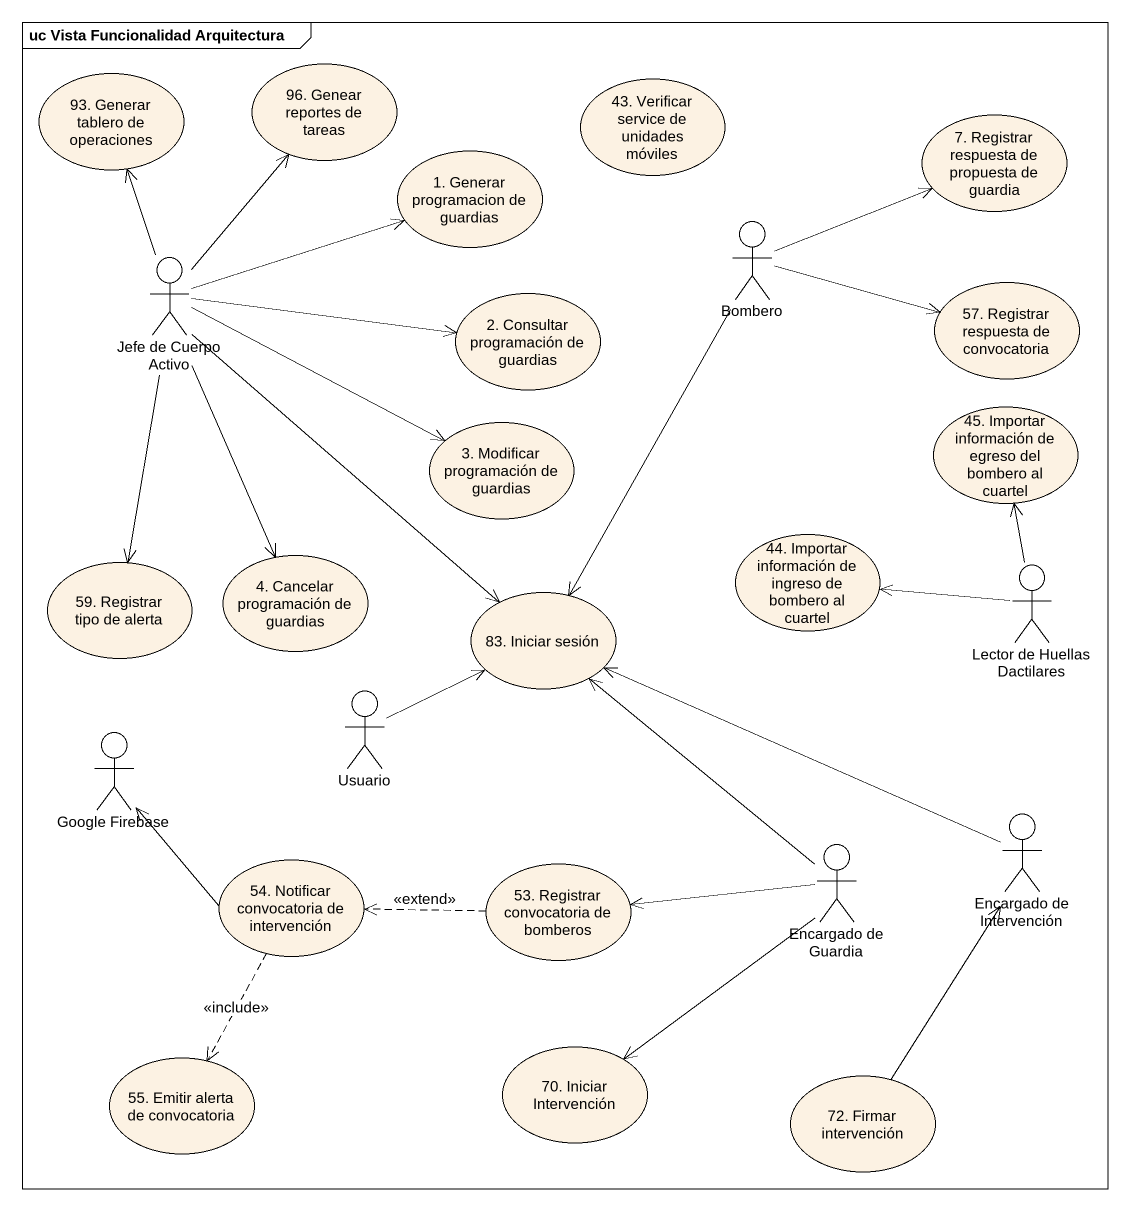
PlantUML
@startuml
mainframe uc Vista Funcionalidad Arquitectura
usecase "93. Generar tablero de operaciones" as u93_Generar_tablero_de
usecase "96. Genear reportes de tareas" as u96_Genear_reportes_de_tareas
usecase "43. Verificar service de unidades móviles" as u43_Verificar_service_de
usecase "7. Registrar respuesta de propuesta de guardia" as u7_Registrar_respuesta_de
usecase "1. Generar programacion de guardias" as u1_Generar_programacion_de
actor "Jefe de Cuerpo Activo" as Jefe_de_Cuerpo_Activo
actor Bombero
usecase "2. Consultar programación de guardias" as u2_Consultar_programación_de
usecase "57. Registrar respuesta de convocatoria" as u57_Registrar_respuesta_de
usecase "3. Modificar programación de guardias" as u3_Modificar_programación_de
usecase "45. Importar información de egreso del bombero al cuartel" as u45_Importar_información_de
usecase "59. Registrar tipo de alerta" as u59_Registrar_tipo_de_alerta
usecase "4. Cancelar programación de guardias" as u4_Cancelar_programación_de
usecase "44. Importar información de ingreso de bombero al cuartel" as u44_Importar_información_de
actor "Lector de Huellas Dactilares" as Lector_de_Huellas_Dactilares
usecase "83. Iniciar sesión" as u83_Iniciar_sesión
actor Usuario
actor "Google Firebase" as Google_Firebase
actor "Encargado de Intervención" as Encargado_de_Intervención
usecase "54. Notificar convocatoria de intervención" as u54_Notificar_convocatoria
usecase "53. Registrar convocatoria de bomberos" as u53_Registrar_convocatoria
actor "Encargado de Guardia" as Encargado_de_Guardia
usecase "55. Emitir alerta de convocatoria" as u55_Emitir_alerta_de
usecase "70. Iniciar Intervención" as u70_Iniciar_Intervención
usecase "72. Firmar intervención" as u72_Firmar_intervención
Jefe_de_Cuerpo_Activo -up-> u93_Generar_tablero_de
Jefe_de_Cuerpo_Activo -up-> u96_Genear_reportes_de_tareas
Jefe_de_Cuerpo_Activo -right-> u1_Generar_programacion_de
Jefe_de_Cuerpo_Activo -right-> u2_Consultar_programación_de
Jefe_de_Cuerpo_Activo -right-> u3_Modificar_programación_de
Jefe_de_Cuerpo_Activo --> u59_Registrar_tipo_de_alerta
Jefe_de_Cuerpo_Activo --> u4_Cancelar_programación_de
Jefe_de_Cuerpo_Activo --> u83_Iniciar_sesión
Bombero -right-> u7_Registrar_respuesta_de
Bombero -right-> u57_Registrar_respuesta_de
Bombero --> u83_Iniciar_sesión
Lector_de_Huellas_Dactilares -up-> u45_Importar_información_de
Lector_de_Huellas_Dactilares -left-> u44_Importar_información_de
Usuario -up-> u83_Iniciar_sesión
Google_Firebase <-- u54_Notificar_convocatoria
Encargado_de_Intervención -left-> u83_Iniciar_sesión
u54_Notificar_convocatoria ..> u55_Emitir_alerta_de : <<include>>
u53_Registrar_convocatoria .left.> u54_Notificar_convocatoria : <<extend>>
Encargado_de_Guardia -up-> u83_Iniciar_sesión
Encargado_de_Guardia -left-> u53_Registrar_convocatoria
Encargado_de_Guardia --> u70_Iniciar_Intervención
u72_Firmar_intervención -up-> Encargado_de_Intervención
@enduml
